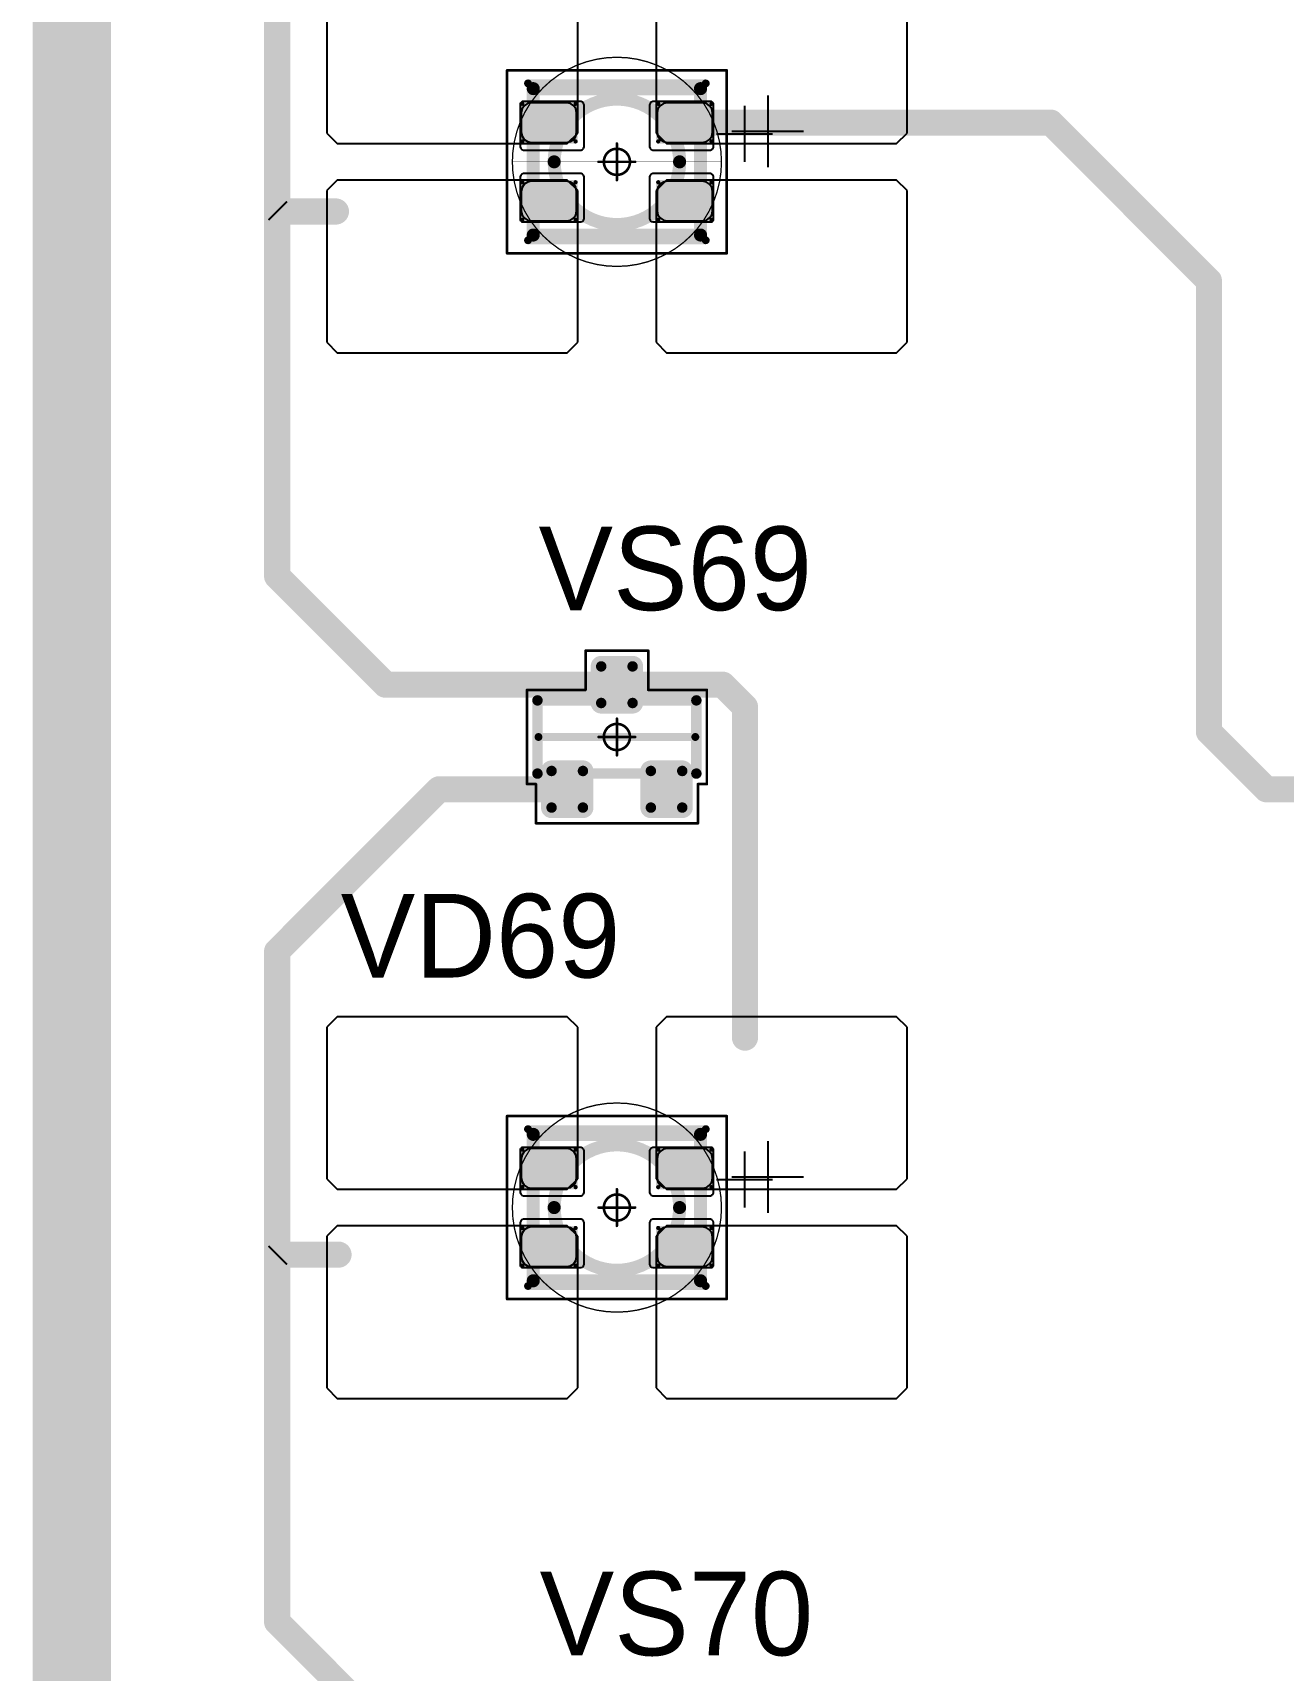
# Model space of a CAD drawing. Header units: millimetres. Extents: x 0 to 400, y 0 to 514.
# Drawn here: x 248.83 to 272.75, y 403.65 to 434.97 of the extents above; entities that cross this region are included whole.
import ezdxf

# ---------------------------------------------------------------- set-up
doc = ezdxf.new("R2010")
doc.units = ezdxf.units.MM
for name, color, linetype in [('Mechanical13', 56, 'Continuous'), ('Mechanical15', 56, 'Continuous'), ('Mechanical2', 216, 'Continuous'), ('TopLayer', 1, 'Continuous'), ('TopOverlay', 2, 'Continuous'), ('TopPaste', 8, 'Continuous'), ('TopSolder', 216, 'Continuous')]:
    doc.layers.add(name, color=color, linetype=linetype)

# ---------------------------------------------------------------- blocks, each defined once
blk = doc.blocks.new('SOT23_113')
at = {"layer": 'Mechanical13', "const_width": 0.2}
for points in [[(-0.7, 1.52), (0.7, 1.52)], [(-0.7, 1.52), (-0.7, -1.52)], [(0.7, 1.52), (0.7, -1.52)], [(-0.7, -1.52), (0.7, -1.52)]]:
    blk.add_lwpolyline(points, dxfattribs=at)
at = {"layer": 'Mechanical13', "const_width": 0.1}
for points in [[(-0.75, 1.52, 1), (-0.65, 1.52, 1)], [(-0.75, 1.52, 1), (-0.65, 1.52, 1)], [(0.65, 1.52, 1), (0.75, 1.52, 1)], [(0.65, 1.52, 1), (0.75, 1.52, 1)], [(-0.75, -1.52, 1), (-0.65, -1.52, 1)], [(-0.75, -1.52, 1), (-0.65, -1.52, 1)], [(0.65, -1.52, 1), (0.75, -1.52, 1)], [(0.65, -1.52, 1), (0.75, -1.52, 1)]]:
    blk.add_lwpolyline(points, format="xyb", close=True, dxfattribs=at)
at = {"layer": 'Mechanical15', "const_width": 0.05}
for points in [[(-1.65, 1.55), (-1.65, -1.55)], [(-1.65, 1.55), (-0.9, 1.55)], [(-0.9, 1.72), (-0.9, 1.55)], [(-0.9, 1.72), (0.9, 1.72)], [(0.9, 1.72), (0.9, 0.6)], [(0, 0.35), (0, -0.35)], [(0.9, 0.6), (1.65, 0.6)], [(1.65, 0.6), (1.65, -0.6)], [(-0.35, 0), (0.35, 0)], [(0.9, -0.6), (1.65, -0.6)], [(0.9, -0.6), (0.9, -1.72)], [(-1.65, -1.55), (-0.9, -1.55)], [(-0.9, -1.55), (-0.9, -1.72)], [(-0.9, -1.72), (0.9, -1.72)]]:
    blk.add_lwpolyline(points, dxfattribs=at)
at = {"layer": 'Mechanical15'}
for points, const_width in [([(-1.662, 1.55, 1), (-1.637, 1.55, 1)], 0.025), ([(-1.662, 1.55, 1), (-1.637, 1.55, 1)], 0.025), ([(-0.913, 1.72, 1), (-0.888, 1.72, 1)], 0.025), ([(-0.913, 1.72, 1), (-0.888, 1.72, 1)], 0.025), ([(-0.913, 1.55, 1), (-0.888, 1.55, 1)], 0.025), ([(-0.913, 1.55, 1), (-0.888, 1.55, 1)], 0.025), ([(0.888, 1.72, 1), (0.913, 1.72, 1)], 0.025), ([(0.888, 1.72, 1), (0.913, 1.72, 1)], 0.025), ([(-0.012, 0.35, 1), (0.012, 0.35, 1)], 0.025), ([(0.888, 0.6, 1), (0.913, 0.6, 1)], 0.025), ([(0.888, 0.6, 1), (0.913, 0.6, 1)], 0.025), ([(1.637, 0.6, 1), (1.662, 0.6, 1)], 0.025), ([(1.637, 0.6, 1), (1.662, 0.6, 1)], 0.025), ([(-0.362, 0, 1), (-0.337, 0, 1)], 0.025), ([(0.25, 0, 1), (-0.25, 0, 1)], 0.05), ([(-0.262, 0, 1), (-0.238, 0, 1)], 0.025), ([(0.238, 0, 1), (0.262, 0, 1)], 0.025), ([(0.337, 0, 1), (0.362, 0, 1)], 0.025), ([(-0.012, -0.35, 1), (0.012, -0.35, 1)], 0.025), ([(0.888, -0.6, 1), (0.913, -0.6, 1)], 0.025), ([(0.888, -0.6, 1), (0.913, -0.6, 1)], 0.025), ([(1.637, -0.6, 1), (1.662, -0.6, 1)], 0.025), ([(1.637, -0.6, 1), (1.662, -0.6, 1)], 0.025), ([(-1.662, -1.55, 1), (-1.637, -1.55, 1)], 0.025), ([(-1.662, -1.55, 1), (-1.637, -1.55, 1)], 0.025), ([(-0.913, -1.55, 1), (-0.888, -1.55, 1)], 0.025), ([(-0.913, -1.55, 1), (-0.888, -1.55, 1)], 0.025), ([(-0.913, -1.72, 1), (-0.888, -1.72, 1)], 0.025), ([(-0.913, -1.72, 1), (-0.888, -1.72, 1)], 0.025), ([(0.888, -1.72, 1), (0.913, -1.72, 1)], 0.025), ([(0.888, -1.72, 1), (0.913, -1.72, 1)], 0.025)]:
    blk.add_lwpolyline(points, format="xyb", close=True, dxfattribs=dict(at, const_width=const_width))
at = {"layer": 'TopLayer', "const_width": 0.1}
for points in [[(-1.4, 1.25, 1), (-1.3, 1.25, 1)], [(-0.7, 1.25, 1), (-0.6, 1.25, 1)], [(-1.4, 0.65, 1), (-1.3, 0.65, 1)], [(-0.7, 0.65, 1), (-0.6, 0.65, 1)], [(0.6, 0.3, 1), (0.7, 0.3, 1)], [(1.3, 0.3, 1), (1.4, 0.3, 1)], [(0.6, -0.3, 1), (0.7, -0.3, 1)], [(1.3, -0.3, 1), (1.4, -0.3, 1)], [(-1.4, -0.65, 1), (-1.3, -0.65, 1)], [(-0.7, -0.65, 1), (-0.6, -0.65, 1)], [(-1.4, -1.25, 1), (-1.3, -1.25, 1)], [(-0.7, -1.25, 1), (-0.6, -1.25, 1)]]:
    blk.add_lwpolyline(points, format="xyb", close=True, dxfattribs=at)
at = {"layer": 'TopLayer'}
for points in [[(-1.35, 1.35), (-1.35, 0.55), (-0.65, 1.35), (-0.65, 0.55)], [(-1.45, 1.25), (-1.45, 0.65), (-0.55, 1.25), (-0.55, 0.65)], [(0.65, 0.4), (0.65, -0.4), (1.35, 0.4), (1.35, -0.4)], [(0.55, 0.3), (0.55, -0.3), (1.45, 0.3), (1.45, -0.3)], [(-1.35, -0.55), (-1.35, -1.35), (-0.65, -0.55), (-0.65, -1.35)], [(-1.45, -0.65), (-1.45, -1.25), (-0.55, -0.65), (-0.55, -1.25)]]:
    blk.add_solid(points, dxfattribs=at)
at = {"layer": 'TopOverlay', "const_width": 0.15}
blk.add_lwpolyline([(0, 1.5), (0, -1.5)], dxfattribs=at)
at = {"layer": 'TopOverlay', "const_width": 0.075}
for points in [[(-0.038, 1.5, 1), (0.038, 1.5, 1)], [(-0.038, -1.5, 1), (0.038, -1.5, 1)]]:
    blk.add_lwpolyline(points, format="xyb", close=True, dxfattribs=at)
at = {"layer": 'TopPaste', "const_width": 0.075}
for points in [[(-1.387, 1.25, 1), (-1.313, 1.25, 1)], [(-0.687, 1.25, 1), (-0.613, 1.25, 1)], [(-1.387, 0.65, 1), (-1.313, 0.65, 1)], [(-0.687, 0.65, 1), (-0.613, 0.65, 1)], [(0.613, 0.3, 1), (0.687, 0.3, 1)], [(1.313, 0.3, 1), (1.387, 0.3, 1)], [(0.613, -0.3, 1), (0.687, -0.3, 1)], [(1.313, -0.3, 1), (1.387, -0.3, 1)], [(-1.387, -0.65, 1), (-1.313, -0.65, 1)], [(-0.687, -0.65, 1), (-0.613, -0.65, 1)], [(-1.387, -1.25, 1), (-1.313, -1.25, 1)], [(-0.687, -1.25, 1), (-0.613, -1.25, 1)]]:
    blk.add_lwpolyline(points, format="xyb", close=True, dxfattribs=at)
at = {"layer": 'TopPaste'}
for points in [[(-1.35, 1.325), (-1.35, 0.575), (-0.65, 1.325), (-0.65, 0.575)], [(-1.425, 1.25), (-1.425, 0.65), (-0.575, 1.25), (-0.575, 0.65)], [(0.65, 0.375), (0.65, -0.375), (1.35, 0.375), (1.35, -0.375)], [(0.575, 0.3), (0.575, -0.3), (1.425, 0.3), (1.425, -0.3)], [(-1.35, -0.575), (-1.35, -1.325), (-0.65, -0.575), (-0.65, -1.325)], [(-1.425, -0.65), (-1.425, -1.25), (-0.575, -0.65), (-0.575, -1.25)]]:
    blk.add_solid(points, dxfattribs=at)
at = {"layer": 'TopSolder', "const_width": 0.202}
for points in [[(-1.451, 1.25, 1), (-1.249, 1.25, 1)], [(-0.751, 1.25, 1), (-0.549, 1.25, 1)], [(-1.451, 0.65, 1), (-1.249, 0.65, 1)], [(-0.751, 0.65, 1), (-0.549, 0.65, 1)], [(0.549, 0.3, 1), (0.751, 0.3, 1)], [(1.249, 0.3, 1), (1.451, 0.3, 1)], [(0.549, -0.3, 1), (0.751, -0.3, 1)], [(1.249, -0.3, 1), (1.451, -0.3, 1)], [(-1.451, -0.65, 1), (-1.249, -0.65, 1)], [(-0.751, -0.65, 1), (-0.549, -0.65, 1)], [(-1.451, -1.25, 1), (-1.249, -1.25, 1)], [(-0.751, -1.25, 1), (-0.549, -1.25, 1)]]:
    blk.add_lwpolyline(points, format="xyb", close=True, dxfattribs=at)
at = {"layer": 'TopSolder'}
for points in [[(-1.35, 1.452), (-1.35, 0.448), (-0.65, 1.452), (-0.65, 0.448)], [(-1.552, 1.25), (-1.552, 0.65), (-0.448, 1.25), (-0.448, 0.65)], [(0.65, 0.502), (0.65, -0.502), (1.35, 0.502), (1.35, -0.502)], [(0.448, 0.3), (0.448, -0.3), (1.552, 0.3), (1.552, -0.3)], [(-1.35, -0.448), (-1.35, -1.452), (-0.65, -0.448), (-0.65, -1.452)], [(-1.552, -0.65), (-1.552, -1.25), (-0.448, -0.65), (-0.448, -1.25)]]:
    blk.add_solid(points, dxfattribs=at)
blk = doc.blocks.new('E65F_286')
at = {"layer": 'Mechanical13'}
for p, q in [((2.441, 1.071), (2.441, 0)), ((1.905, 0.536), (2.976, 0.536))]:
    blk.add_line(p, q, dxfattribs=at)
at = {"layer": 'Mechanical13', "const_width": 0.25}
for points in [[(-1.6, -1.4), (-1.6, 1.4)], [(-1.6, 1.4), (1.6, 1.4)], [(1.6, -1.4), (1.6, 1.4)], [(-1.6, -1.4), (1.6, -1.4)]]:
    blk.add_lwpolyline(points, dxfattribs=at)
at = {"layer": 'Mechanical13'}
for points, const_width in [([(-1.663, 1.4, 1), (-1.538, 1.4, 1)], 0.125), ([(-1.663, 1.4, 1), (-1.538, 1.4, 1)], 0.125), ([(1.2, 0, 1), (-1.2, 0, 1)], 0.25), ([(1.537, 1.4, 1), (1.662, 1.4, 1)], 0.125), ([(1.537, 1.4, 1), (1.662, 1.4, 1)], 0.125), ([(-1.263, 0, 1), (-1.138, 0, 1)], 0.125), ([(1.137, 0, 1), (1.262, 0, 1)], 0.125), ([(-1.663, -1.4, 1), (-1.538, -1.4, 1)], 0.125), ([(-1.663, -1.4, 1), (-1.538, -1.4, 1)], 0.125), ([(1.537, -1.4, 1), (1.662, -1.4, 1)], 0.125), ([(1.537, -1.4, 1), (1.662, -1.4, 1)], 0.125)]:
    blk.add_lwpolyline(points, format="xyb", close=True, dxfattribs=dict(at, const_width=const_width))
at = {"layer": 'Mechanical15', "const_width": 0.05}
for points in [[(-2.1, 1.75), (2.1, 1.75)], [(-2.1, -1.75), (-2.1, 1.75)], [(2.1, -1.75), (2.1, 1.75)], [(0, -0.35), (0, 0.35)], [(0, -0.35), (0, 0.35)], [(-0.35, 0), (0.35, 0)], [(-0.35, 0), (0.35, 0)], [(-2.1, -1.75), (2.1, -1.75)]]:
    blk.add_lwpolyline(points, dxfattribs=at)
at = {"layer": 'Mechanical15'}
for points, const_width in [([(-2.113, 1.75, 1), (-2.088, 1.75, 1)], 0.025), ([(-2.113, 1.75, 1), (-2.088, 1.75, 1)], 0.025), ([(2.087, 1.75, 1), (2.112, 1.75, 1)], 0.025), ([(2.087, 1.75, 1), (2.112, 1.75, 1)], 0.025), ([(-0.013, 0.35, 1), (0.012, 0.35, 1)], 0.025), ([(-0.013, 0.35, 1), (0.012, 0.35, 1)], 0.025), ([(-0.363, 0, 1), (-0.338, 0, 1)], 0.025), ([(-0.363, 0, 1), (-0.338, 0, 1)], 0.025), ([(0.25, 0, 1), (-0.25, 0, 1)], 0.05), ([(0.25, 0, 1), (-0.25, 0, 1)], 0.05), ([(-0.263, 0, 1), (-0.238, 0, 1)], 0.025), ([(-0.263, 0, 1), (-0.238, 0, 1)], 0.025), ([(0.237, 0, 1), (0.262, 0, 1)], 0.025), ([(0.237, 0, 1), (0.262, 0, 1)], 0.025), ([(0.337, 0, 1), (0.362, 0, 1)], 0.025), ([(0.337, 0, 1), (0.362, 0, 1)], 0.025), ([(-0.013, -0.35, 1), (0.012, -0.35, 1)], 0.025), ([(-0.013, -0.35, 1), (0.012, -0.35, 1)], 0.025), ([(-2.113, -1.75, 1), (-2.088, -1.75, 1)], 0.025), ([(-2.113, -1.75, 1), (-2.088, -1.75, 1)], 0.025), ([(2.087, -1.75, 1), (2.112, -1.75, 1)], 0.025), ([(2.087, -1.75, 1), (2.112, -1.75, 1)], 0.025)]:
    blk.add_lwpolyline(points, format="xyb", close=True, dxfattribs=dict(at, const_width=const_width))
at = {"layer": 'TopLayer'}
for p, q in [((-5.35, 3.65), (-5.55, 3.45)), ((-5.55, 3.45), (-5.55, 3.45)), ((-5.55, 3.45), (-5.55, 0.55)), ((-0.95, 3.65), (-5.35, 3.65)), ((-5.35, 3.65), (-5.35, 3.65)), ((-0.75, 3.45), (-0.95, 3.65)), ((-0.75, 0.55), (-0.75, 3.45)), ((0.95, 3.65), (0.75, 3.45)), ((0.75, 3.45), (0.75, 3.45)), ((0.75, 3.45), (0.75, 0.55)), ((5.35, 3.65), (0.95, 3.65)), ((0.95, 3.65), (0.95, 3.65)), ((5.55, 3.45), (5.35, 3.65)), ((5.55, 0.55), (5.55, 3.45)), ((-5.55, 0.55), (-5.35, 0.35)), ((-5.35, 0.35), (-0.95, 0.35)), ((-0.95, 0.35), (-0.75, 0.55)), ((0.75, 0.55), (0.95, 0.35)), ((0.95, 0.35), (5.35, 0.35)), ((5.35, 0.35), (5.55, 0.55)), ((-5.35, -0.35), (-5.55, -0.55)), ((-5.55, -0.55), (-5.55, -0.55)), ((-5.55, -0.55), (-5.55, -3.45)), ((-0.95, -0.35), (-5.35, -0.35)), ((-5.35, -0.35), (-5.35, -0.35)), ((-0.75, -0.55), (-0.95, -0.35)), ((-0.75, -3.45), (-0.75, -0.55)), ((0.95, -0.35), (0.75, -0.55)), ((0.75, -0.55), (0.75, -0.55)), ((0.75, -0.55), (0.75, -3.45)), ((5.35, -0.35), (0.95, -0.35)), ((0.95, -0.35), (0.95, -0.35)), ((5.55, -0.55), (5.35, -0.35)), ((5.55, -3.45), (5.55, -0.55)), ((-5.55, -3.45), (-5.35, -3.65)), ((-5.35, -3.65), (-0.95, -3.65)), ((-0.95, -3.65), (-0.75, -3.45)), ((0.75, -3.45), (0.95, -3.65)), ((0.95, -3.65), (5.35, -3.65)), ((5.35, -3.65), (5.55, -3.45))]:
    blk.add_line(p, q, dxfattribs=at)
at = {"layer": 'TopLayer', "const_width": 0.04}
for points in [[(-1.83, 1.11, 1), (-1.79, 1.11, 1)], [(-0.81, 1.11, 1), (-0.77, 1.11, 1)], [(0.77, 1.11, 1), (0.81, 1.11, 1)], [(1.79, 1.11, 1), (1.83, 1.11, 1)], [(-1.83, 0.39, 1), (-1.79, 0.39, 1)], [(-0.81, 0.39, 1), (-0.77, 0.39, 1)], [(0.77, 0.39, 1), (0.81, 0.39, 1)], [(1.79, 0.39, 1), (1.83, 0.39, 1)], [(-1.83, -0.39, 1), (-1.79, -0.39, 1)], [(-0.81, -0.39, 1), (-0.77, -0.39, 1)], [(0.77, -0.39, 1), (0.81, -0.39, 1)], [(1.79, -0.39, 1), (1.83, -0.39, 1)], [(-1.83, -1.11, 1), (-1.79, -1.11, 1)], [(-0.81, -1.11, 1), (-0.77, -1.11, 1)], [(0.77, -1.11, 1), (0.81, -1.11, 1)], [(1.79, -1.11, 1), (1.83, -1.11, 1)]]:
    blk.add_lwpolyline(points, format="xyb", close=True, dxfattribs=at)
at = {"layer": 'TopLayer'}
for points in [[(-1.85, 1.11), (-1.85, 0.39), (-0.75, 1.11), (-0.75, 0.39)], [(-1.81, 1.15), (-1.81, 0.35), (-0.79, 1.15), (-0.79, 0.35)], [(0.75, 1.11), (0.75, 0.39), (1.85, 1.11), (1.85, 0.39)], [(0.79, 1.15), (0.79, 0.35), (1.81, 1.15), (1.81, 0.35)], [(-1.85, -0.39), (-1.85, -1.11), (-0.75, -0.39), (-0.75, -1.11)], [(-1.81, -0.35), (-1.81, -1.15), (-0.79, -0.35), (-0.79, -1.15)], [(0.75, -0.39), (0.75, -1.11), (1.85, -0.39), (1.85, -1.11)], [(0.79, -0.35), (0.79, -1.15), (1.81, -0.35), (1.81, -1.15)]]:
    blk.add_solid(points, dxfattribs=at)
at = {"layer": 'TopOverlay'}
for p, q in [((2.886, 1.271), (2.886, -0.1)), ((2.2, 0.586), (3.571, 0.586))]:
    blk.add_line(p, q, dxfattribs=at)
at = {"layer": 'TopOverlay', "const_width": 0.15}
for points in [[(-1.7, 1.5), (1.7, 1.5)], [(-1.7, -1.5), (1.7, -1.5)]]:
    blk.add_lwpolyline(points, dxfattribs=at)
at = {"layer": 'TopOverlay', "const_width": 0.075}
for points in [[(-1.738, 1.5, 1), (-1.663, 1.5, 1)], [(1.662, 1.5, 1), (1.737, 1.5, 1)], [(-1.738, -1.5, 1), (-1.663, -1.5, 1)], [(1.662, -1.5, 1), (1.737, -1.5, 1)]]:
    blk.add_lwpolyline(points, format="xyb", close=True, dxfattribs=at)
at = {"layer": 'TopPaste'}
for p, q in [((-1.814, 1.011), (-1.829, 0.938)), ((-1.773, 1.073), (-1.814, 1.011)), ((-1.711, 1.114), (-1.773, 1.073)), ((-1.638, 1.129), (-1.711, 1.114)), ((-0.963, 1.129), (-1.638, 1.129)), ((-0.889, 1.114), (-0.963, 1.129)), ((-0.827, 1.073), (-0.889, 1.114)), ((-0.786, 1.011), (-0.827, 1.073)), ((-0.771, 0.938), (-0.786, 1.011)), ((0.786, 1.011), (0.771, 0.938)), ((0.827, 1.073), (0.786, 1.011)), ((0.889, 1.114), (0.827, 1.073)), ((0.962, 1.129), (0.889, 1.114)), ((1.637, 1.129), (0.962, 1.129)), ((1.711, 1.114), (1.637, 1.129)), ((1.773, 1.073), (1.711, 1.114)), ((1.814, 1.011), (1.773, 1.073)), ((1.829, 0.938), (1.814, 1.011)), ((-1.829, 0.938), (-1.829, 0.563)), ((-0.771, 0.563), (-0.771, 0.938)), ((0.771, 0.938), (0.771, 0.563)), ((1.829, 0.563), (1.829, 0.938)), ((-1.829, 0.563), (-1.814, 0.489)), ((-1.814, 0.489), (-1.773, 0.427)), ((-1.773, 0.427), (-1.711, 0.386)), ((-1.711, 0.386), (-1.638, 0.371)), ((-1.638, 0.371), (-0.963, 0.371)), ((-0.963, 0.371), (-0.889, 0.386)), ((-0.889, 0.386), (-0.827, 0.427)), ((-0.827, 0.427), (-0.786, 0.489)), ((-0.786, 0.489), (-0.771, 0.563)), ((0.771, 0.563), (0.786, 0.489)), ((0.786, 0.489), (0.827, 0.427)), ((0.827, 0.427), (0.889, 0.386)), ((0.889, 0.386), (0.962, 0.371)), ((0.962, 0.371), (1.637, 0.371)), ((1.637, 0.371), (1.711, 0.386)), ((1.711, 0.386), (1.773, 0.427)), ((1.773, 0.427), (1.814, 0.489)), ((1.814, 0.489), (1.829, 0.563)), ((-1.814, -0.489), (-1.829, -0.563)), ((-1.829, -0.563), (-1.829, -0.938)), ((-1.773, -0.427), (-1.814, -0.489)), ((-1.711, -0.386), (-1.773, -0.427)), ((-1.638, -0.371), (-1.711, -0.386)), ((-0.963, -0.371), (-1.638, -0.371)), ((-0.889, -0.386), (-0.963, -0.371)), ((-0.827, -0.427), (-0.889, -0.386)), ((-0.786, -0.489), (-0.827, -0.427)), ((-0.771, -0.563), (-0.786, -0.489)), ((-0.771, -0.938), (-0.771, -0.563)), ((0.786, -0.489), (0.771, -0.563)), ((0.771, -0.563), (0.771, -0.938)), ((0.827, -0.427), (0.786, -0.489)), ((0.889, -0.386), (0.827, -0.427)), ((0.962, -0.371), (0.889, -0.386)), ((1.637, -0.371), (0.962, -0.371)), ((1.711, -0.386), (1.637, -0.371)), ((1.773, -0.427), (1.711, -0.386)), ((1.814, -0.489), (1.773, -0.427)), ((1.829, -0.563), (1.814, -0.489)), ((1.829, -0.938), (1.829, -0.563)), ((-1.829, -0.938), (-1.814, -1.011)), ((-0.786, -1.011), (-0.771, -0.938)), ((0.771, -0.938), (0.786, -1.011)), ((1.814, -1.011), (1.829, -0.938)), ((-1.814, -1.011), (-1.773, -1.073)), ((-1.773, -1.073), (-1.711, -1.114)), ((-1.711, -1.114), (-1.638, -1.129)), ((-1.638, -1.129), (-0.963, -1.129)), ((-0.963, -1.129), (-0.889, -1.114)), ((-0.889, -1.114), (-0.827, -1.073)), ((-0.827, -1.073), (-0.786, -1.011)), ((0.786, -1.011), (0.827, -1.073)), ((0.827, -1.073), (0.889, -1.114)), ((0.889, -1.114), (0.962, -1.129)), ((0.962, -1.129), (1.637, -1.129)), ((1.637, -1.129), (1.711, -1.114)), ((1.711, -1.114), (1.773, -1.073)), ((1.773, -1.073), (1.814, -1.011))]:
    blk.add_line(p, q, dxfattribs=at)
at = {"layer": 'TopSolder'}
for p, q in [((-1.842, 1.129), (-1.85, 1.111)), ((-1.85, 1.111), (-1.85, 1.101)), ((-1.85, 1.101), (-1.85, 1.101)), ((-1.85, 1.101), (-1.85, 0.301)), ((-1.828, 1.143), (-1.842, 1.129)), ((-1.81, 1.151), (-1.828, 1.143)), ((-1.8, 1.151), (-1.81, 1.151)), ((-0.7, 1.151), (-1.8, 1.151)), ((-0.685, 1.151), (-0.7, 1.151)), ((-0.7, 1.151), (-0.7, 1.151)), ((-0.658, 1.139), (-0.685, 1.151)), ((-0.636, 1.118), (-0.658, 1.139)), ((-0.625, 1.09), (-0.636, 1.118)), ((-0.625, 1.076), (-0.625, 1.09)), ((-0.625, 0.301), (-0.625, 1.076)), ((0.636, 1.118), (0.625, 1.09)), ((0.625, 1.09), (0.625, 1.076)), ((0.625, 1.076), (0.625, 1.076)), ((0.625, 1.076), (0.625, 0.301)), ((0.657, 1.139), (0.636, 1.118)), ((0.685, 1.151), (0.657, 1.139)), ((0.7, 1.151), (0.685, 1.151)), ((1.8, 1.151), (0.7, 1.151)), ((1.81, 1.151), (1.8, 1.151)), ((1.8, 1.151), (1.8, 1.151)), ((1.828, 1.143), (1.81, 1.151)), ((1.842, 1.129), (1.828, 1.143)), ((1.85, 1.111), (1.842, 1.129)), ((1.85, 1.101), (1.85, 1.111)), ((1.85, 0.301), (1.85, 1.101)), ((-1.85, 0.301), (-1.85, 0.286)), ((-1.85, 0.286), (-1.839, 0.258)), ((-1.839, 0.258), (-1.818, 0.237)), ((-1.818, 0.237), (-1.79, 0.226)), ((-1.79, 0.226), (-1.775, 0.226)), ((-1.775, 0.226), (-1.775, 0.226)), ((-1.775, 0.226), (-0.7, 0.226)), ((-0.7, 0.226), (-0.685, 0.226)), ((-0.685, 0.226), (-0.658, 0.237)), ((-0.658, 0.237), (-0.636, 0.258)), ((-0.636, 0.258), (-0.625, 0.286)), ((-0.625, 0.286), (-0.625, 0.301)), ((-0.625, 0.301), (-0.625, 0.301)), ((0.625, 0.301), (0.625, 0.286)), ((0.625, 0.286), (0.636, 0.258)), ((0.636, 0.258), (0.657, 0.237)), ((0.657, 0.237), (0.685, 0.226)), ((0.685, 0.226), (0.7, 0.226)), ((0.7, 0.226), (0.7, 0.226)), ((0.7, 0.226), (1.775, 0.226)), ((1.775, 0.226), (1.79, 0.226)), ((1.79, 0.226), (1.817, 0.237)), ((1.817, 0.237), (1.839, 0.258)), ((1.839, 0.258), (1.85, 0.286)), ((1.85, 0.286), (1.85, 0.301)), ((1.85, 0.301), (1.85, 0.301)), ((-1.839, -0.257), (-1.85, -0.285)), ((-1.85, -0.285), (-1.85, -0.299)), ((-1.85, -0.299), (-1.85, -0.299)), ((-1.85, -0.299), (-1.85, -1.099)), ((-1.818, -0.236), (-1.839, -0.257)), ((-1.79, -0.224), (-1.818, -0.236)), ((-1.775, -0.224), (-1.79, -0.224)), ((-0.7, -0.224), (-1.775, -0.224)), ((-0.685, -0.224), (-0.7, -0.224)), ((-0.7, -0.224), (-0.7, -0.224)), ((-0.658, -0.236), (-0.685, -0.224)), ((-0.636, -0.257), (-0.658, -0.236)), ((-0.625, -0.285), (-0.636, -0.257)), ((-0.625, -0.299), (-0.625, -0.285)), ((-0.625, -1.074), (-0.625, -0.299)), ((0.636, -0.257), (0.625, -0.285)), ((0.625, -0.285), (0.625, -0.299)), ((0.625, -0.299), (0.625, -0.299)), ((0.625, -0.299), (0.625, -1.074)), ((0.657, -0.236), (0.636, -0.257)), ((0.685, -0.224), (0.657, -0.236)), ((0.7, -0.224), (0.685, -0.224)), ((1.775, -0.224), (0.7, -0.224)), ((1.79, -0.224), (1.775, -0.224)), ((1.775, -0.224), (1.775, -0.224)), ((1.817, -0.236), (1.79, -0.224)), ((1.839, -0.257), (1.817, -0.236)), ((1.85, -0.285), (1.839, -0.257)), ((1.85, -0.299), (1.85, -0.285)), ((1.85, -1.099), (1.85, -0.299)), ((-1.85, -1.099), (-1.85, -1.109)), ((-1.85, -1.109), (-1.842, -1.128)), ((-1.842, -1.128), (-1.828, -1.142)), ((-1.828, -1.142), (-1.81, -1.149)), ((-1.81, -1.149), (-1.8, -1.149)), ((-1.8, -1.149), (-0.7, -1.149)), ((-1.8, -1.149), (-1.8, -1.149)), ((-0.7, -1.149), (-0.685, -1.149)), ((-0.685, -1.149), (-0.658, -1.138)), ((-0.658, -1.138), (-0.636, -1.117)), ((-0.636, -1.117), (-0.625, -1.089)), ((-0.625, -1.089), (-0.625, -1.074)), ((-0.625, -1.074), (-0.625, -1.074)), ((0.625, -1.074), (0.625, -1.089)), ((0.625, -1.089), (0.636, -1.117)), ((0.636, -1.117), (0.657, -1.138)), ((0.657, -1.138), (0.685, -1.149)), ((0.685, -1.149), (0.7, -1.149)), ((0.7, -1.149), (1.8, -1.149)), ((0.7, -1.149), (0.7, -1.149)), ((1.8, -1.149), (1.81, -1.149)), ((1.81, -1.149), (1.828, -1.142)), ((1.828, -1.142), (1.842, -1.128)), ((1.842, -1.128), (1.85, -1.109)), ((1.85, -1.109), (1.85, -1.099)), ((1.85, -1.099), (1.85, -1.099))]:
    blk.add_line(p, q, dxfattribs=at)
blk = doc.blocks.new('E65F_287')
at = {"layer": 'Mechanical13'}
for p, q in [((2.441, 1.071), (2.441, 0)), ((1.905, 0.536), (2.976, 0.536))]:
    blk.add_line(p, q, dxfattribs=at)
at = {"layer": 'Mechanical13', "const_width": 0.25}
for points in [[(-1.6, -1.4), (-1.6, 1.4)], [(-1.6, 1.4), (1.6, 1.4)], [(1.6, -1.4), (1.6, 1.4)], [(-1.6, -1.4), (1.6, -1.4)]]:
    blk.add_lwpolyline(points, dxfattribs=at)
at = {"layer": 'Mechanical13'}
for points, const_width in [([(-1.663, 1.4, 1), (-1.538, 1.4, 1)], 0.125), ([(-1.663, 1.4, 1), (-1.538, 1.4, 1)], 0.125), ([(1.2, 0, 1), (-1.2, 0, 1)], 0.25), ([(1.537, 1.4, 1), (1.662, 1.4, 1)], 0.125), ([(1.537, 1.4, 1), (1.662, 1.4, 1)], 0.125), ([(-1.263, 0, 1), (-1.138, 0, 1)], 0.125), ([(1.137, 0, 1), (1.262, 0, 1)], 0.125), ([(-1.663, -1.4, 1), (-1.538, -1.4, 1)], 0.125), ([(-1.663, -1.4, 1), (-1.538, -1.4, 1)], 0.125), ([(1.537, -1.4, 1), (1.662, -1.4, 1)], 0.125), ([(1.537, -1.4, 1), (1.662, -1.4, 1)], 0.125)]:
    blk.add_lwpolyline(points, format="xyb", close=True, dxfattribs=dict(at, const_width=const_width))
at = {"layer": 'Mechanical15', "const_width": 0.05}
for points in [[(-2.1, 1.75), (2.1, 1.75)], [(-2.1, -1.75), (-2.1, 1.75)], [(2.1, -1.75), (2.1, 1.75)], [(0, -0.35), (0, 0.35)], [(0, -0.35), (0, 0.35)], [(-0.35, 0), (0.35, 0)], [(-0.35, 0), (0.35, 0)], [(-2.1, -1.75), (2.1, -1.75)]]:
    blk.add_lwpolyline(points, dxfattribs=at)
at = {"layer": 'Mechanical15'}
for points, const_width in [([(-2.113, 1.75, 1), (-2.088, 1.75, 1)], 0.025), ([(-2.113, 1.75, 1), (-2.088, 1.75, 1)], 0.025), ([(2.087, 1.75, 1), (2.112, 1.75, 1)], 0.025), ([(2.087, 1.75, 1), (2.112, 1.75, 1)], 0.025), ([(-0.013, 0.35, 1), (0.012, 0.35, 1)], 0.025), ([(-0.013, 0.35, 1), (0.012, 0.35, 1)], 0.025), ([(-0.363, 0, 1), (-0.338, 0, 1)], 0.025), ([(-0.363, 0, 1), (-0.338, 0, 1)], 0.025), ([(0.25, 0, 1), (-0.25, 0, 1)], 0.05), ([(0.25, 0, 1), (-0.25, 0, 1)], 0.05), ([(-0.263, 0, 1), (-0.238, 0, 1)], 0.025), ([(-0.263, 0, 1), (-0.238, 0, 1)], 0.025), ([(0.237, 0, 1), (0.262, 0, 1)], 0.025), ([(0.237, 0, 1), (0.262, 0, 1)], 0.025), ([(0.337, 0, 1), (0.362, 0, 1)], 0.025), ([(0.337, 0, 1), (0.362, 0, 1)], 0.025), ([(-0.013, -0.35, 1), (0.012, -0.35, 1)], 0.025), ([(-0.013, -0.35, 1), (0.012, -0.35, 1)], 0.025), ([(-2.113, -1.75, 1), (-2.088, -1.75, 1)], 0.025), ([(-2.113, -1.75, 1), (-2.088, -1.75, 1)], 0.025), ([(2.087, -1.75, 1), (2.112, -1.75, 1)], 0.025), ([(2.087, -1.75, 1), (2.112, -1.75, 1)], 0.025)]:
    blk.add_lwpolyline(points, format="xyb", close=True, dxfattribs=dict(at, const_width=const_width))
at = {"layer": 'TopLayer'}
for p, q in [((-5.35, 3.65), (-5.55, 3.45)), ((-5.55, 3.45), (-5.55, 3.45)), ((-5.55, 3.45), (-5.55, 0.55)), ((-0.95, 3.65), (-5.35, 3.65)), ((-5.35, 3.65), (-5.35, 3.65)), ((-0.75, 3.45), (-0.95, 3.65)), ((-0.75, 0.55), (-0.75, 3.45)), ((0.95, 3.65), (0.75, 3.45)), ((0.75, 3.45), (0.75, 3.45)), ((0.75, 3.45), (0.75, 0.55)), ((5.35, 3.65), (0.95, 3.65)), ((0.95, 3.65), (0.95, 3.65)), ((5.55, 3.45), (5.35, 3.65)), ((5.55, 0.55), (5.55, 3.45)), ((-5.55, 0.55), (-5.35, 0.35)), ((-5.35, 0.35), (-0.95, 0.35)), ((-0.95, 0.35), (-0.75, 0.55)), ((0.75, 0.55), (0.95, 0.35)), ((0.95, 0.35), (5.35, 0.35)), ((5.35, 0.35), (5.55, 0.55)), ((-5.35, -0.35), (-5.55, -0.55)), ((-5.55, -0.55), (-5.55, -0.55)), ((-5.55, -0.55), (-5.55, -3.45)), ((-0.95, -0.35), (-5.35, -0.35)), ((-5.35, -0.35), (-5.35, -0.35)), ((-0.75, -0.55), (-0.95, -0.35)), ((-0.75, -3.45), (-0.75, -0.55)), ((0.95, -0.35), (0.75, -0.55)), ((0.75, -0.55), (0.75, -0.55)), ((0.75, -0.55), (0.75, -3.45)), ((5.35, -0.35), (0.95, -0.35)), ((0.95, -0.35), (0.95, -0.35)), ((5.55, -0.55), (5.35, -0.35)), ((5.55, -3.45), (5.55, -0.55)), ((-5.55, -3.45), (-5.35, -3.65)), ((-5.35, -3.65), (-0.95, -3.65)), ((-0.95, -3.65), (-0.75, -3.45)), ((0.75, -3.45), (0.95, -3.65)), ((0.95, -3.65), (5.35, -3.65)), ((5.35, -3.65), (5.55, -3.45))]:
    blk.add_line(p, q, dxfattribs=at)
at = {"layer": 'TopLayer', "const_width": 0.04}
for points in [[(-1.83, 1.11, 1), (-1.79, 1.11, 1)], [(-0.81, 1.11, 1), (-0.77, 1.11, 1)], [(0.77, 1.11, 1), (0.81, 1.11, 1)], [(1.79, 1.11, 1), (1.83, 1.11, 1)], [(-1.83, 0.39, 1), (-1.79, 0.39, 1)], [(-0.81, 0.39, 1), (-0.77, 0.39, 1)], [(0.77, 0.39, 1), (0.81, 0.39, 1)], [(1.79, 0.39, 1), (1.83, 0.39, 1)], [(-1.83, -0.39, 1), (-1.79, -0.39, 1)], [(-0.81, -0.39, 1), (-0.77, -0.39, 1)], [(0.77, -0.39, 1), (0.81, -0.39, 1)], [(1.79, -0.39, 1), (1.83, -0.39, 1)], [(-1.83, -1.11, 1), (-1.79, -1.11, 1)], [(-0.81, -1.11, 1), (-0.77, -1.11, 1)], [(0.77, -1.11, 1), (0.81, -1.11, 1)], [(1.79, -1.11, 1), (1.83, -1.11, 1)]]:
    blk.add_lwpolyline(points, format="xyb", close=True, dxfattribs=at)
at = {"layer": 'TopLayer'}
for points in [[(-1.85, 1.11), (-1.85, 0.39), (-0.75, 1.11), (-0.75, 0.39)], [(-1.81, 1.15), (-1.81, 0.35), (-0.79, 1.15), (-0.79, 0.35)], [(0.75, 1.11), (0.75, 0.39), (1.85, 1.11), (1.85, 0.39)], [(0.79, 1.15), (0.79, 0.35), (1.81, 1.15), (1.81, 0.35)], [(-1.85, -0.39), (-1.85, -1.11), (-0.75, -0.39), (-0.75, -1.11)], [(-1.81, -0.35), (-1.81, -1.15), (-0.79, -0.35), (-0.79, -1.15)], [(0.75, -0.39), (0.75, -1.11), (1.85, -0.39), (1.85, -1.11)], [(0.79, -0.35), (0.79, -1.15), (1.81, -0.35), (1.81, -1.15)]]:
    blk.add_solid(points, dxfattribs=at)
at = {"layer": 'TopOverlay'}
for p, q in [((2.886, 1.271), (2.886, -0.1)), ((2.2, 0.586), (3.571, 0.586))]:
    blk.add_line(p, q, dxfattribs=at)
at = {"layer": 'TopOverlay', "const_width": 0.15}
for points in [[(-1.7, 1.5), (1.7, 1.5)], [(-1.7, -1.5), (1.7, -1.5)]]:
    blk.add_lwpolyline(points, dxfattribs=at)
at = {"layer": 'TopOverlay', "const_width": 0.075}
for points in [[(-1.738, 1.5, 1), (-1.663, 1.5, 1)], [(1.662, 1.5, 1), (1.737, 1.5, 1)], [(-1.738, -1.5, 1), (-1.663, -1.5, 1)], [(1.662, -1.5, 1), (1.737, -1.5, 1)]]:
    blk.add_lwpolyline(points, format="xyb", close=True, dxfattribs=at)
at = {"layer": 'TopPaste'}
for p, q in [((-1.814, 1.011), (-1.829, 0.938)), ((-1.773, 1.073), (-1.814, 1.011)), ((-1.711, 1.114), (-1.773, 1.073)), ((-1.638, 1.129), (-1.711, 1.114)), ((-0.963, 1.129), (-1.638, 1.129)), ((-0.889, 1.114), (-0.963, 1.129)), ((-0.827, 1.073), (-0.889, 1.114)), ((-0.786, 1.011), (-0.827, 1.073)), ((-0.771, 0.938), (-0.786, 1.011)), ((0.786, 1.011), (0.771, 0.938)), ((0.827, 1.073), (0.786, 1.011)), ((0.889, 1.114), (0.827, 1.073)), ((0.962, 1.129), (0.889, 1.114)), ((1.637, 1.129), (0.962, 1.129)), ((1.711, 1.114), (1.637, 1.129)), ((1.773, 1.073), (1.711, 1.114)), ((1.814, 1.011), (1.773, 1.073)), ((1.829, 0.938), (1.814, 1.011)), ((-1.829, 0.938), (-1.829, 0.563)), ((-0.771, 0.563), (-0.771, 0.938)), ((0.771, 0.938), (0.771, 0.563)), ((1.829, 0.563), (1.829, 0.938)), ((-1.829, 0.563), (-1.814, 0.489)), ((-1.814, 0.489), (-1.773, 0.427)), ((-1.773, 0.427), (-1.711, 0.386)), ((-1.711, 0.386), (-1.638, 0.371)), ((-1.638, 0.371), (-0.963, 0.371)), ((-0.963, 0.371), (-0.889, 0.386)), ((-0.889, 0.386), (-0.827, 0.427)), ((-0.827, 0.427), (-0.786, 0.489)), ((-0.786, 0.489), (-0.771, 0.563)), ((0.771, 0.563), (0.786, 0.489)), ((0.786, 0.489), (0.827, 0.427)), ((0.827, 0.427), (0.889, 0.386)), ((0.889, 0.386), (0.962, 0.371)), ((0.962, 0.371), (1.637, 0.371)), ((1.637, 0.371), (1.711, 0.386)), ((1.711, 0.386), (1.773, 0.427)), ((1.773, 0.427), (1.814, 0.489)), ((1.814, 0.489), (1.829, 0.563)), ((-1.814, -0.489), (-1.829, -0.563)), ((-1.829, -0.563), (-1.829, -0.938)), ((-1.773, -0.427), (-1.814, -0.489)), ((-1.711, -0.386), (-1.773, -0.427)), ((-1.638, -0.371), (-1.711, -0.386)), ((-0.963, -0.371), (-1.638, -0.371)), ((-0.889, -0.386), (-0.963, -0.371)), ((-0.827, -0.427), (-0.889, -0.386)), ((-0.786, -0.489), (-0.827, -0.427)), ((-0.771, -0.563), (-0.786, -0.489)), ((-0.771, -0.938), (-0.771, -0.563)), ((0.786, -0.489), (0.771, -0.563)), ((0.771, -0.563), (0.771, -0.938)), ((0.827, -0.427), (0.786, -0.489)), ((0.889, -0.386), (0.827, -0.427)), ((0.962, -0.371), (0.889, -0.386)), ((1.637, -0.371), (0.962, -0.371)), ((1.711, -0.386), (1.637, -0.371)), ((1.773, -0.427), (1.711, -0.386)), ((1.814, -0.489), (1.773, -0.427)), ((1.829, -0.563), (1.814, -0.489)), ((1.829, -0.938), (1.829, -0.563)), ((-1.829, -0.938), (-1.814, -1.011)), ((-0.786, -1.011), (-0.771, -0.938)), ((0.771, -0.938), (0.786, -1.011)), ((1.814, -1.011), (1.829, -0.938)), ((-1.814, -1.011), (-1.773, -1.073)), ((-1.773, -1.073), (-1.711, -1.114)), ((-1.711, -1.114), (-1.638, -1.129)), ((-1.638, -1.129), (-0.963, -1.129)), ((-0.963, -1.129), (-0.889, -1.114)), ((-0.889, -1.114), (-0.827, -1.073)), ((-0.827, -1.073), (-0.786, -1.011)), ((0.786, -1.011), (0.827, -1.073)), ((0.827, -1.073), (0.889, -1.114)), ((0.889, -1.114), (0.962, -1.129)), ((0.962, -1.129), (1.637, -1.129)), ((1.637, -1.129), (1.711, -1.114)), ((1.711, -1.114), (1.773, -1.073)), ((1.773, -1.073), (1.814, -1.011))]:
    blk.add_line(p, q, dxfattribs=at)
at = {"layer": 'TopSolder'}
for p, q in [((-1.842, 1.129), (-1.85, 1.111)), ((-1.85, 1.111), (-1.85, 1.101)), ((-1.85, 1.101), (-1.85, 1.101)), ((-1.85, 1.101), (-1.85, 0.301)), ((-1.828, 1.143), (-1.842, 1.129)), ((-1.81, 1.151), (-1.828, 1.143)), ((-1.8, 1.151), (-1.81, 1.151)), ((-0.7, 1.151), (-1.8, 1.151)), ((-0.685, 1.151), (-0.7, 1.151)), ((-0.7, 1.151), (-0.7, 1.151)), ((-0.658, 1.139), (-0.685, 1.151)), ((-0.636, 1.118), (-0.658, 1.139)), ((-0.625, 1.09), (-0.636, 1.118)), ((-0.625, 1.076), (-0.625, 1.09)), ((-0.625, 0.301), (-0.625, 1.076)), ((0.636, 1.118), (0.625, 1.09)), ((0.625, 1.09), (0.625, 1.076)), ((0.625, 1.076), (0.625, 1.076)), ((0.625, 1.076), (0.625, 0.301)), ((0.657, 1.139), (0.636, 1.118)), ((0.685, 1.151), (0.657, 1.139)), ((0.7, 1.151), (0.685, 1.151)), ((1.8, 1.151), (0.7, 1.151)), ((1.81, 1.151), (1.8, 1.151)), ((1.8, 1.151), (1.8, 1.151)), ((1.828, 1.143), (1.81, 1.151)), ((1.842, 1.129), (1.828, 1.143)), ((1.85, 1.111), (1.842, 1.129)), ((1.85, 1.101), (1.85, 1.111)), ((1.85, 0.301), (1.85, 1.101)), ((-1.85, 0.301), (-1.85, 0.286)), ((-1.85, 0.286), (-1.839, 0.258)), ((-1.839, 0.258), (-1.818, 0.237)), ((-1.818, 0.237), (-1.79, 0.226)), ((-1.79, 0.226), (-1.775, 0.226)), ((-1.775, 0.226), (-1.775, 0.226)), ((-1.775, 0.226), (-0.7, 0.226)), ((-0.7, 0.226), (-0.685, 0.226)), ((-0.685, 0.226), (-0.658, 0.237)), ((-0.658, 0.237), (-0.636, 0.258)), ((-0.636, 0.258), (-0.625, 0.286)), ((-0.625, 0.286), (-0.625, 0.301)), ((-0.625, 0.301), (-0.625, 0.301)), ((0.625, 0.301), (0.625, 0.286)), ((0.625, 0.286), (0.636, 0.258)), ((0.636, 0.258), (0.657, 0.237)), ((0.657, 0.237), (0.685, 0.226)), ((0.685, 0.226), (0.7, 0.226)), ((0.7, 0.226), (0.7, 0.226)), ((0.7, 0.226), (1.775, 0.226)), ((1.775, 0.226), (1.79, 0.226)), ((1.79, 0.226), (1.817, 0.237)), ((1.817, 0.237), (1.839, 0.258)), ((1.839, 0.258), (1.85, 0.286)), ((1.85, 0.286), (1.85, 0.301)), ((1.85, 0.301), (1.85, 0.301)), ((-1.839, -0.257), (-1.85, -0.285)), ((-1.85, -0.285), (-1.85, -0.299)), ((-1.85, -0.299), (-1.85, -0.299)), ((-1.85, -0.299), (-1.85, -1.099)), ((-1.818, -0.236), (-1.839, -0.257)), ((-1.79, -0.224), (-1.818, -0.236)), ((-1.775, -0.224), (-1.79, -0.224)), ((-0.7, -0.224), (-1.775, -0.224)), ((-0.685, -0.224), (-0.7, -0.224)), ((-0.7, -0.224), (-0.7, -0.224)), ((-0.658, -0.236), (-0.685, -0.224)), ((-0.636, -0.257), (-0.658, -0.236)), ((-0.625, -0.285), (-0.636, -0.257)), ((-0.625, -0.299), (-0.625, -0.285)), ((-0.625, -1.074), (-0.625, -0.299)), ((0.636, -0.257), (0.625, -0.285)), ((0.625, -0.285), (0.625, -0.299)), ((0.625, -0.299), (0.625, -0.299)), ((0.625, -0.299), (0.625, -1.074)), ((0.657, -0.236), (0.636, -0.257)), ((0.685, -0.224), (0.657, -0.236)), ((0.7, -0.224), (0.685, -0.224)), ((1.775, -0.224), (0.7, -0.224)), ((1.79, -0.224), (1.775, -0.224)), ((1.775, -0.224), (1.775, -0.224)), ((1.817, -0.236), (1.79, -0.224)), ((1.839, -0.257), (1.817, -0.236)), ((1.85, -0.285), (1.839, -0.257)), ((1.85, -0.299), (1.85, -0.285)), ((1.85, -1.099), (1.85, -0.299)), ((-1.85, -1.099), (-1.85, -1.109)), ((-1.85, -1.109), (-1.842, -1.128)), ((-1.842, -1.128), (-1.828, -1.142)), ((-1.828, -1.142), (-1.81, -1.149)), ((-1.81, -1.149), (-1.8, -1.149)), ((-1.8, -1.149), (-0.7, -1.149)), ((-1.8, -1.149), (-1.8, -1.149)), ((-0.7, -1.149), (-0.685, -1.149)), ((-0.685, -1.149), (-0.658, -1.138)), ((-0.658, -1.138), (-0.636, -1.117)), ((-0.636, -1.117), (-0.625, -1.089)), ((-0.625, -1.089), (-0.625, -1.074)), ((-0.625, -1.074), (-0.625, -1.074)), ((0.625, -1.074), (0.625, -1.089)), ((0.625, -1.089), (0.636, -1.117)), ((0.636, -1.117), (0.657, -1.138)), ((0.657, -1.138), (0.685, -1.149)), ((0.685, -1.149), (0.7, -1.149)), ((0.7, -1.149), (1.8, -1.149)), ((0.7, -1.149), (0.7, -1.149)), ((1.8, -1.149), (1.81, -1.149)), ((1.81, -1.149), (1.828, -1.142)), ((1.828, -1.142), (1.842, -1.128)), ((1.842, -1.128), (1.85, -1.109)), ((1.85, -1.109), (1.85, -1.099)), ((1.85, -1.099), (1.85, -1.099))]:
    blk.add_line(p, q, dxfattribs=at)

msp = doc.modelspace()

# ---------------------------------------------------------------- linework, layer by layer
at = {"layer": 'Mechanical2'}
for points, const_width in [([(262, 432.5, 1), (258, 432.5, 1)], 0.0254), ([(260, 434.5, 1), (260, 434.5, 1)], 0.0005), ([(257.994, 432.5, 1), (258.006, 432.5, 1)], 0.0127), ([(261.994, 432.5, 1), (262.006, 432.5, 1)], 0.0127), ([(258, 432.5, 1), (258, 432.5, 1)], 0.0005), ([(262, 432.5, 1), (262, 432.5, 1)], 0.0005), ([(260, 430.5, 1), (260, 430.5, 1)], 0.0005), ([(262, 412.5, 1), (258, 412.5, 1)], 0.0254), ([(260, 414.5, 1), (260, 414.5, 1)], 0.0005), ([(257.994, 412.5, 1), (258.006, 412.5, 1)], 0.0127), ([(258, 412.5, 1), (258, 412.5, 1)], 0.0005), ([(261.994, 412.5, 1), (262.006, 412.5, 1)], 0.0127), ([(262, 412.5, 1), (262, 412.5, 1)], 0.0005), ([(260, 410.5, 1), (260, 410.5, 1)], 0.0005)]:
    msp.add_lwpolyline(points, format="xyb", close=True, dxfattribs=dict(at, const_width=const_width))
at = {"layer": 'Mechanical2', "const_width": 0.001}
for points in [[(260, 430.5), (260, 434.5)], [(258, 432.5), (262, 432.5)], [(260, 410.5), (260, 414.5)], [(258, 412.5), (262, 412.5)]]:
    msp.add_lwpolyline(points, dxfattribs=at)
at = {"layer": 'TopLayer'}
for points, const_width in [([(249.575, 385.75), (249.575, 441.175)], 1.5), ([(253.5, 431.575), (253.5, 437.4)], 0.5), ([(261.3, 433.25), (268.3, 433.25)], 0.5), ([(268.3, 433.25), (271.325, 430.225)], 0.5), ([(253.5, 424.575), (253.5, 431.575)], 0.5), ([(253.5, 431.575), (253.525, 431.55)], 0.5), ([(253.525, 431.55), (254.625, 431.55)], 0.5), ([(271.325, 421.6), (271.325, 430.225)], 0.5), ([(253.5, 424.575), (255.575, 422.5)], 0.5), ([(255.575, 422.5), (260, 422.5)], 0.5), ([(260, 422.5), (262.025, 422.5)], 0.5), ([(262.025, 422.5), (262.45, 422.075)], 0.5), ([(262.45, 415.75), (262.45, 422.075)], 0.5), ([(271.325, 421.6), (272.425, 420.5)], 0.5), ([(253.5, 417.4), (256.6, 420.5)], 0.5), ([(256.6, 420.5), (259.05, 420.5)], 0.5), ([(272.425, 420.5), (273.175, 420.5)], 0.5), ([(253.5, 411.575), (253.5, 417.4)], 0.5), ([(253.5, 411.575), (253.525, 411.6)], 0.5), ([(253.525, 411.6), (254.675, 411.6)], 0.5), ([(253.5, 404.575), (253.5, 411.575)], 0.5), ([(253.5, 404.575), (255.575, 402.5)], 0.5)]:
    msp.add_lwpolyline(points, dxfattribs=dict(at, const_width=const_width))
at = {"layer": 'TopLayer', "const_width": 0.25}
for points in [[(261.175, 433.25, 1), (261.425, 433.25, 1)], [(268.175, 433.25, 1), (268.425, 433.25, 1)], [(268.175, 433.25, 1), (268.425, 433.25, 1)], [(253.375, 431.575, 1), (253.625, 431.575, 1)], [(253.375, 431.575, 1), (253.625, 431.575, 1)], [(253.375, 431.575, 1), (253.625, 431.575, 1)], [(253.4, 431.55, 1), (253.65, 431.55, 1)], [(253.4, 431.55, 1), (253.65, 431.55, 1)], [(254.5, 431.55, 1), (254.75, 431.55, 1)], [(271.2, 430.225, 1), (271.45, 430.225, 1)], [(271.2, 430.225, 1), (271.45, 430.225, 1)], [(253.375, 424.575, 1), (253.625, 424.575, 1)], [(253.375, 424.575, 1), (253.625, 424.575, 1)], [(255.45, 422.5, 1), (255.7, 422.5, 1)], [(255.45, 422.5, 1), (255.7, 422.5, 1)], [(259.875, 422.5, 1), (260.125, 422.5, 1)], [(259.875, 422.5, 1), (260.125, 422.5, 1)], [(261.9, 422.5, 1), (262.15, 422.5, 1)], [(261.9, 422.5, 1), (262.15, 422.5, 1)], [(262.325, 422.075, 1), (262.575, 422.075, 1)], [(262.325, 422.075, 1), (262.575, 422.075, 1)], [(271.2, 421.6, 1), (271.45, 421.6, 1)], [(271.2, 421.6, 1), (271.45, 421.6, 1)], [(256.475, 420.5, 1), (256.725, 420.5, 1)], [(256.475, 420.5, 1), (256.725, 420.5, 1)], [(258.925, 420.5, 1), (259.175, 420.5, 1)], [(272.3, 420.5, 1), (272.55, 420.5, 1)], [(272.3, 420.5, 1), (272.55, 420.5, 1)], [(253.375, 417.4, 1), (253.625, 417.4, 1)], [(253.375, 417.4, 1), (253.625, 417.4, 1)], [(262.325, 415.75, 1), (262.575, 415.75, 1)], [(253.4, 411.6, 1), (253.65, 411.6, 1)], [(253.4, 411.6, 1), (253.65, 411.6, 1)], [(254.55, 411.6, 1), (254.8, 411.6, 1)], [(253.375, 411.575, 1), (253.625, 411.575, 1)], [(253.375, 411.575, 1), (253.625, 411.575, 1)], [(253.375, 411.575, 1), (253.625, 411.575, 1)], [(253.375, 404.575, 1), (253.625, 404.575, 1)], [(253.375, 404.575, 1), (253.625, 404.575, 1)]]:
    msp.add_lwpolyline(points, format="xyb", close=True, dxfattribs=at)

# ---------------------------------------------------------------- block references
for name, p, rotation in [('E65F_287', (260, 432.5), 360), ('SOT23_113', (260, 421.5), 90), ('E65F_286', (260, 412.5), 360)]:
    msp.add_blockref(name, p, dxfattribs=dict(rotation=rotation))

# ---------------------------------------------------------------- texts
at = {"layer": 'TopOverlay'}
for s, p in [('VS69', (258.5, 423.925)), ('VD69', (254.715, 416.9)), ('VS70', (258.521, 403.936))]:
    msp.add_text(s, height=1.6, dxfattribs=at).set_placement(p)

doc.saveas('drawing.dxf')
